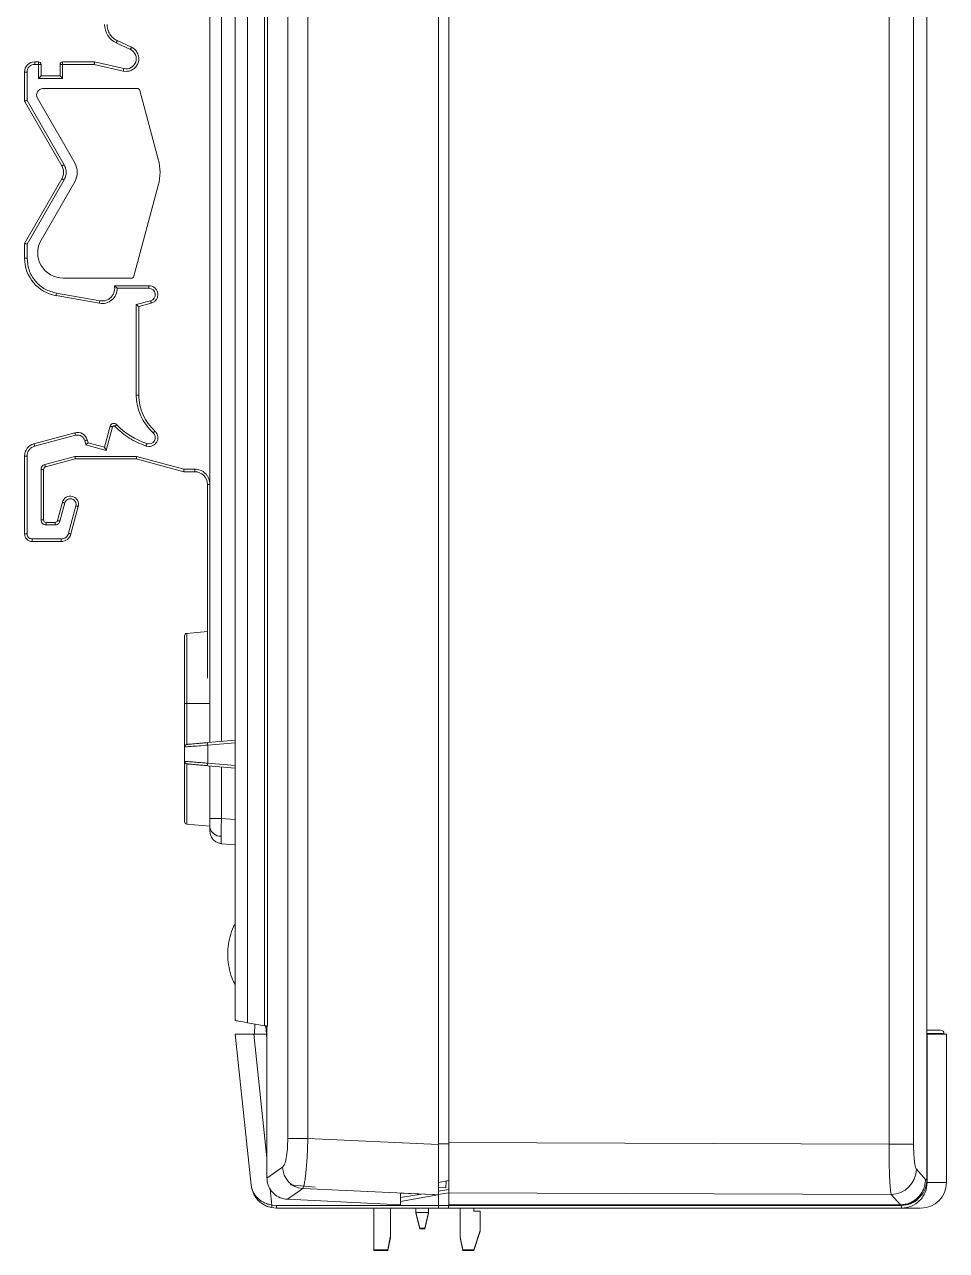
# Model space of a CAD drawing. Header units: millimetres. Extents: x 15 to 836, y 5 to 589.
# Drawn here: x 161.2 to 233.8, y 258 to 354.6 of the extents above; entities that cross this region are included whole.
import ezdxf

# ---------------------------------------------------------------- set-up
doc = ezdxf.new("R2010")
doc.units = ezdxf.units.MM

msp = doc.modelspace()

# ---------------------------------------------------------------- linework, layer by layer
at = {"color": 7, "linetype": 'Continuous', "lineweight": 15}
for p, q in [((232.234, 263.635), (232.234, 413.135)), ((181.91, 266.86), (181.91, 409.91)), ((183.486, 266.86), (183.486, 409.91)), ((193.778, 410.383), (193.778, 266.387)), ((194.578, 410.23), (194.578, 266.541)), ((229.255, 410.349), (229.255, 266.421)), ((231.185, 410.349), (231.185, 266.421)), ((178.726, 275.983), (178.726, 400.787)), ((180.078, 401.026), (180.078, 275.745)), ((180.312, 401.067), (180.312, 275.703)), ((177.778, 400.62), (177.778, 276.15)), ((175.778, 376.079), (175.778, 298.06)), ((176.691, 376.13), (176.691, 298.14)), ((168.402, 353.154), (169.516, 352.635)), ((169.601, 352.816), (168.486, 353.336)), ((162.278, 351.663), (161.978, 351.663)), ((161.978, 351.663), (161.978, 351.463)), ((162.278, 351.463), (162.278, 351.663)), ((164.178, 351.663), (164.178, 351.463)), ((166.691, 351.663), (164.178, 351.663)), ((168.998, 351.13), (166.691, 351.663)), ((161.178, 350.863), (161.178, 348.563)), ((161.178, 350.863), (161.378, 350.863)), ((161.378, 348.616), (161.378, 350.863)), ((161.978, 351.463), (162.278, 351.463)), ((162.278, 351.463), (162.278, 350.363)), ((162.478, 351.463), (162.278, 351.463)), ((162.478, 350.563), (162.478, 351.463)), ((163.978, 350.563), (162.478, 350.563)), ((163.978, 351.463), (163.978, 350.563)), ((164.178, 351.463), (163.978, 351.463)), ((164.178, 350.363), (164.178, 351.463)), ((164.178, 351.463), (166.668, 351.463)), ((166.668, 351.463), (168.953, 350.935)), ((168.953, 350.935), (169.178, 350.91)), ((162.278, 350.363), (164.178, 350.363)), ((170.067, 349.563), (162.621, 349.563)), ((164.296, 343.563), (161.378, 348.616)), ((162.188, 348.813), (165.133, 343.713)), ((171.712, 343.998), (170.26, 349.415)), ((161.178, 348.563), (164.122, 343.463)), ((164.122, 342.463), (161.178, 337.363)), ((161.378, 337.309), (164.296, 342.363)), ((165.133, 342.213), (162.486, 337.628)), ((169.796, 334.776), (171.712, 341.928)), ((161.178, 337.363), (161.178, 336.202)), ((161.378, 336.202), (161.378, 337.309)), ((161.178, 336.202), (161.378, 336.202)), ((164.218, 334.628), (169.602, 334.628)), ((163.657, 333.248), (167.07, 332.646)), ((167.104, 332.843), (163.692, 333.445)), ((170.978, 334.028), (168.258, 334.028)), ((168.478, 333.828), (170.978, 333.828)), ((170.978, 333.828), (170.978, 334.028)), ((167.278, 332.828), (167.104, 332.843)), ((171.107, 332.845), (169.978, 332.542)), ((169.978, 332.542), (169.978, 325.419)), ((170.178, 332.389), (171.159, 332.652)), ((170.178, 325.419), (170.178, 332.389)), ((169.978, 325.419), (170.178, 325.419)), ((167.922, 322.963), (167.478, 321.305)), ((167.619, 321.06), (168.115, 322.911)), ((165.137, 322.446), (161.919, 321.584)), ((161.971, 321.391), (165.189, 322.253)), ((165.924, 321.829), (166.015, 321.49)), ((166.178, 321.653), (166.117, 321.88)), ((167.478, 321.305), (166.178, 321.653)), ((161.178, 320.618), (161.178, 314.485)), ((161.178, 320.618), (161.378, 320.618)), ((161.378, 314.485), (161.378, 320.618)), ((166.015, 321.49), (167.619, 321.06)), ((170.756, 321.401), (170.978, 321.365)), ((165.147, 320.585), (162.774, 319.949)), ((162.826, 319.756), (165.173, 320.385)), ((170.004, 320.585), (165.147, 320.585)), ((165.173, 320.385), (169.978, 320.385)), ((169.978, 320.385), (173.71, 319.385)), ((173.736, 319.585), (170.004, 320.585)), ((162.478, 319.563), (162.478, 315.585)), ((162.678, 319.563), (162.478, 319.563)), ((162.678, 315.585), (162.678, 319.563)), ((173.71, 319.385), (174.578, 319.385)), ((174.578, 319.585), (173.736, 319.585)), ((174.578, 319.385), (174.578, 319.585)), ((175.578, 318.385), (175.578, 303.114)), ((175.578, 318.385), (175.778, 318.385)), ((164.16, 316.973), (163.774, 315.533)), ((163.967, 315.482), (164.353, 316.922)), ((165.222, 316.689), (164.644, 314.53)), ((164.837, 314.478), (165.415, 316.637)), ((162.678, 315.585), (162.478, 315.585)), ((163.581, 315.385), (162.878, 315.385)), ((162.878, 315.385), (162.878, 315.185)), ((162.878, 315.185), (163.581, 315.185)), ((163.581, 315.385), (163.581, 315.185)), ((161.178, 314.485), (161.378, 314.485)), ((164.064, 314.085), (161.778, 314.085)), ((161.778, 313.885), (161.778, 314.085)), ((161.778, 313.885), (164.064, 313.885)), ((164.064, 313.885), (164.064, 314.085)), ((175.578, 306.793), (173.961, 306.651)), ((173.778, 301.135), (173.961, 301.135)), ((173.778, 297.702), (173.778, 301.135)), ((173.961, 297.901), (173.961, 301.135)), ((173.961, 301.135), (175.778, 301.135)), ((173.778, 297.702), (173.778, 296.568)), ((175.604, 298.045), (177.778, 298.235)), ((175.604, 296.425), (175.604, 297.846)), ((173.84, 296.563), (173.778, 296.568)), ((177.778, 296.035), (175.604, 296.225)), ((175.778, 296.21), (175.778, 292.073)), ((176.691, 296.13), (176.691, 292.073)), ((173.961, 291.619), (175.778, 291.46)), ((176.691, 292.073), (175.778, 292.073)), ((176.691, 290.08), (176.582, 290.096)), ((177.778, 289.985), (176.691, 290.08)), ((180.078, 275.745), (178.726, 275.983)), ((179.278, 275.085), (179.32, 275.878)), ((180.179, 275.727), (180.235, 275.085)), ((180.27, 263.748), (180.27, 275.711)), ((179.03, 263.176), (177.778, 275.085)), ((177.778, 275.085), (179.247, 275.085)), ((179.247, 275.085), (180.235, 275.085)), ((180.235, 275.085), (180.27, 274.687)), ((232.257, 275.085), (232.234, 275.085)), ((232.257, 275.085), (232.257, 263.385)), ((233.778, 275.085), (232.257, 275.085)), ((233.578, 275.085), (233.578, 275.135)), ((233.778, 263.385), (233.778, 275.085)), ((181.91, 266.86), (183.486, 266.86)), ((193.778, 266.387), (183.486, 266.86)), ((229.255, 266.421), (194.578, 266.541)), ((194.578, 266.541), (194.578, 262.575)), ((193.778, 262.429), (193.778, 266.387)), ((231.185, 266.421), (229.255, 266.421)), ((180.27, 263.748), (181.504, 264.601)), ((231.413, 264.437), (232.123, 263.635)), ((232.234, 263.635), (232.123, 263.635)), ((232.225, 263.443), (232.234, 263.635)), ((181.874, 262.075), (183.084, 262.918)), ((182.104, 263.208), (184.078, 263.035)), ((193.332, 262.447), (183.084, 262.918)), ((194.578, 263.544), (193.778, 263.384)), ((194.352, 262.985), (193.778, 262.992)), ((193.778, 262.711), (194.578, 262.844)), ((194.379, 263.504), (194.352, 262.985)), ((190.778, 261.635), (181.874, 262.075)), ((190.778, 262.553), (190.778, 261.635)), ((193.332, 262.447), (190.778, 262.553)), ((190.778, 262.212), (192.417, 262.485)), ((193.733, 262.431), (190.778, 261.895)), ((194.578, 262.584), (193.778, 262.439)), ((193.778, 262.429), (193.778, 261.585)), ((194.578, 262.575), (229.428, 262.454)), ((194.578, 261.635), (194.578, 262.575)), ((229.428, 262.454), (230.148, 261.635)), ((181.019, 261.385), (180.628, 261.424)), ((181.013, 261.585), (180.662, 261.62)), ((193.778, 261.585), (181.013, 261.585)), ((193.781, 261.385), (181.019, 261.385)), ((188.689, 258.093), (188.689, 261.385)), ((189.985, 261.385), (189.985, 259.109)), ((192.004, 261.045), (192.004, 261.385)), ((192.995, 261.045), (192.004, 261.045)), ((192.004, 261.045), (192.304, 259.795)), ((192.004, 260.994), (192.004, 261.045)), ((192.016, 260.994), (192.004, 260.994)), ((192.004, 260.994), (192.304, 259.744)), ((192.695, 259.795), (192.995, 261.045)), ((192.695, 259.744), (192.995, 260.994)), ((192.995, 260.994), (192.983, 260.994)), ((192.995, 261.385), (192.995, 261.045)), ((192.995, 261.045), (192.995, 260.994)), ((194.578, 261.585), (193.778, 261.585)), ((194.575, 261.385), (193.781, 261.385)), ((230.244, 261.385), (194.575, 261.385)), ((230.121, 261.635), (194.578, 261.635)), ((194.578, 261.585), (194.578, 261.635)), ((230.249, 261.585), (194.578, 261.585)), ((195.484, 259.109), (195.484, 261.385)), ((196.563, 261.385), (196.563, 261.141)), ((196.563, 261.141), (197.071, 261.141)), ((197.071, 261.141), (197.071, 259.617)), ((230.148, 261.635), (230.121, 261.635)), ((230.218, 261.635), (230.121, 261.635)), ((192.304, 259.795), (192.695, 259.795)), ((189.985, 259.109), (189.782, 258.093)), ((189.782, 258.093), (189.982, 259.093)), ((189.985, 259.059), (189.782, 258.043)), ((189.782, 258.043), (189.982, 259.043)), ((189.985, 259.109), (189.985, 259.059)), ((192.304, 259.744), (192.695, 259.744)), ((195.687, 258.093), (195.484, 259.109)), ((195.484, 259.059), (195.484, 259.109)), ((195.687, 258.043), (195.484, 259.059)), ((197.071, 259.617), (196.563, 258.093)), ((197.071, 259.567), (196.563, 258.043)), ((197.071, 259.617), (197.071, 259.567)), ((189.782, 258.093), (188.689, 258.093)), ((188.689, 258.043), (188.689, 258.093)), ((189.782, 258.043), (188.689, 258.043)), ((189.782, 258.093), (189.782, 258.093)), ((189.782, 258.043), (189.782, 258.043)), ((196.563, 258.093), (195.687, 258.093)), ((196.563, 258.043), (195.687, 258.043))]:
    msp.add_line(p, q, dxfattribs=at)
at = {"color": 8, "linetype": 'Continuous', "lineweight": 15}
for p, q in [((173.961, 301.135), (173.961, 306.651)), ((177.778, 298.036), (175.604, 297.846)), ((173.961, 291.619), (173.961, 296.369)), ((175.604, 296.425), (177.778, 296.234)), ((177.778, 291.977), (176.691, 292.073)), ((180.27, 265.349), (179.247, 275.085)), ((232.234, 275.135), (233.578, 275.135)), ((193.778, 266.436), (194.578, 266.436)), ((180.662, 261.62), (180.53, 262.874)), ((233.778, 263.385), (232.257, 263.385))]:
    msp.add_line(p, q, dxfattribs=at)
at = {"color": 7, "linetype": 'Continuous', "lineweight": 15, "flags": 128}
for points in [[(168.402, 353.154), (168.403, 353.158), (168.408, 353.168), (168.416, 353.185), (168.427, 353.207), (168.439, 353.235), (168.454, 353.266), (168.47, 353.3), (168.486, 353.336)], [(169.516, 352.635), (169.518, 352.638), (169.523, 352.649), (169.53, 352.665), (169.541, 352.688), (169.554, 352.715), (169.568, 352.747), (169.584, 352.781), (169.601, 352.816)], [(166.691, 351.663), (166.691, 351.66), (166.69, 351.651), (166.688, 351.636), (166.686, 351.616), (166.683, 351.591), (166.68, 351.563), (166.676, 351.531), (166.672, 351.498), (166.668, 351.463)], [(162.478, 350.563), (162.475, 350.56), (162.466, 350.551), (162.451, 350.536), (162.431, 350.516), (162.407, 350.491), (162.378, 350.463), (162.346, 350.431), (162.313, 350.398), (162.278, 350.363)], [(163.978, 350.563), (163.981, 350.56), (163.99, 350.551), (164.005, 350.536), (164.025, 350.516), (164.049, 350.491), (164.078, 350.463), (164.11, 350.431), (164.143, 350.398), (164.178, 350.363)], [(168.998, 351.13), (168.997, 351.126), (168.995, 351.115), (168.99, 351.097), (168.985, 351.073), (168.978, 351.044), (168.97, 351.01), (168.962, 350.973), (168.953, 350.935)], [(161.178, 348.563), (161.182, 348.564), (161.193, 348.567), (161.212, 348.572), (161.237, 348.579), (161.267, 348.587), (161.301, 348.596), (161.339, 348.606), (161.378, 348.616)], [(164.122, 343.463), (164.126, 343.465), (164.136, 343.47), (164.152, 343.48), (164.173, 343.492), (164.199, 343.507), (164.229, 343.525), (164.262, 343.543), (164.296, 343.563)], [(164.122, 342.463), (164.126, 342.461), (164.136, 342.455), (164.152, 342.446), (164.173, 342.434), (164.199, 342.418), (164.229, 342.401), (164.262, 342.382), (164.296, 342.363)], [(161.178, 337.363), (161.181, 337.362), (161.19, 337.36), (161.205, 337.356), (161.225, 337.35), (161.249, 337.344), (161.278, 337.336), (161.31, 337.328), (161.343, 337.319), (161.378, 337.309)], [(163.657, 333.248), (163.658, 333.252), (163.66, 333.263), (163.663, 333.281), (163.667, 333.306), (163.672, 333.336), (163.678, 333.37), (163.685, 333.407), (163.692, 333.445)], [(167.07, 332.646), (167.07, 332.65), (167.072, 332.661), (167.075, 332.679), (167.08, 332.704), (167.085, 332.734), (167.091, 332.768), (167.098, 332.805), (167.104, 332.843)], [(169.978, 332.542), (169.982, 332.539), (169.993, 332.531), (170.012, 332.517), (170.037, 332.497), (170.067, 332.474), (170.101, 332.448), (170.139, 332.419), (170.178, 332.389)], [(171.107, 332.845), (171.108, 332.841), (171.111, 332.83), (171.116, 332.812), (171.123, 332.788), (171.13, 332.759), (171.139, 332.726), (171.149, 332.69), (171.159, 332.652)], [(167.922, 322.963), (167.926, 322.962), (167.937, 322.959), (167.955, 322.954), (167.979, 322.948), (168.008, 322.94), (168.042, 322.931), (168.078, 322.921), (168.115, 322.911)], [(168.427, 323.094), (168.424, 323.092), (168.416, 323.084), (168.403, 323.071), (168.385, 323.054), (168.363, 323.032), (168.339, 323.008), (168.312, 322.982), (168.284, 322.955)], [(171.311, 322.438), (171.314, 322.441), (171.321, 322.449), (171.334, 322.463), (171.35, 322.481), (171.371, 322.504), (171.394, 322.53), (171.419, 322.558), (171.445, 322.587)], [(161.919, 321.584), (161.92, 321.58), (161.923, 321.569), (161.928, 321.551), (161.934, 321.527), (161.942, 321.498), (161.951, 321.464), (161.961, 321.428), (161.971, 321.391)], [(165.137, 322.446), (165.138, 322.442), (165.141, 322.431), (165.146, 322.413), (165.152, 322.389), (165.16, 322.36), (165.169, 322.327), (165.179, 322.29), (165.189, 322.253)], [(166.117, 321.88), (166.113, 321.879), (166.102, 321.876), (166.085, 321.872), (166.061, 321.865), (166.031, 321.857), (165.998, 321.848), (165.962, 321.839), (165.924, 321.829)], [(166.178, 321.653), (166.176, 321.651), (166.168, 321.643), (166.156, 321.631), (166.14, 321.615), (166.12, 321.595), (166.096, 321.571), (166.071, 321.546), (166.043, 321.518), (166.015, 321.49)], [(170.819, 321.591), (170.818, 321.587), (170.814, 321.577), (170.808, 321.559), (170.8, 321.535), (170.791, 321.507), (170.78, 321.474), (170.768, 321.438), (170.756, 321.401)], [(167.478, 321.305), (167.48, 321.301), (167.487, 321.29), (167.497, 321.272), (167.511, 321.247), (167.529, 321.217), (167.549, 321.182), (167.571, 321.144), (167.595, 321.102), (167.619, 321.06)], [(162.826, 319.756), (162.825, 319.76), (162.822, 319.771), (162.818, 319.789), (162.811, 319.813), (162.803, 319.842), (162.794, 319.875), (162.785, 319.912), (162.774, 319.949)], [(165.173, 320.385), (165.173, 320.388), (165.172, 320.397), (165.17, 320.412), (165.167, 320.432), (165.164, 320.457), (165.16, 320.485), (165.156, 320.517), (165.152, 320.55), (165.147, 320.585)], [(169.978, 320.385), (169.978, 320.388), (169.98, 320.397), (169.982, 320.412), (169.984, 320.432), (169.987, 320.457), (169.991, 320.485), (169.995, 320.517), (170, 320.55), (170.004, 320.585)], [(173.71, 319.385), (173.71, 319.388), (173.712, 319.397), (173.714, 319.412), (173.716, 319.432), (173.719, 319.457), (173.723, 319.485), (173.727, 319.517), (173.732, 319.55), (173.736, 319.585)], [(164.16, 316.973), (164.163, 316.972), (164.174, 316.969), (164.192, 316.965), (164.216, 316.958), (164.245, 316.95), (164.279, 316.941), (164.315, 316.932), (164.353, 316.922)], [(165.415, 316.637), (165.412, 316.638), (165.401, 316.641), (165.383, 316.646), (165.359, 316.652), (165.329, 316.66), (165.296, 316.669), (165.26, 316.679), (165.222, 316.689)], [(163.774, 315.533), (163.777, 315.532), (163.788, 315.529), (163.806, 315.525), (163.83, 315.518), (163.86, 315.51), (163.893, 315.501), (163.929, 315.492), (163.967, 315.482)], [(164.837, 314.478), (164.833, 314.479), (164.822, 314.482), (164.804, 314.487), (164.78, 314.493), (164.751, 314.501), (164.718, 314.51), (164.681, 314.52), (164.644, 314.53)], [(177.778, 276.15), (177.796, 276.147), (177.849, 276.138), (177.936, 276.122), (178.053, 276.102), (178.196, 276.076), (178.359, 276.048), (178.538, 276.016), (178.726, 275.983)], [(180.312, 275.703), (180.299, 275.706), (180.278, 275.709), (180.249, 275.714), (180.213, 275.721), (180.172, 275.728), (180.126, 275.736), (180.078, 275.745)]]:
    msp.add_lwpolyline(points, dxfattribs=at)
at = {"color": 7, "linetype": 'Continuous', "lineweight": 15}
for centre, radius, start, end in [((169.078, 354.604), 1.6, 180, 245), ((169.178, 351.91), 0.8, 257, 65), ((161.978, 350.863), 0.8, 90, 180), ((162.278, 351.463), 0.2, 0, 90), ((164.178, 351.463), 0.2, 90, 180), ((162.621, 349.063), 0.5, 90, 210), ((170.067, 349.363), 0.2, 15, 90), ((167.848, 342.963), 4, 345, 15), ((163.256, 342.963), 1, 330, 30), ((163.834, 342.963), 1.5, 330, 30), ((164.218, 336.628), 2, 150, 270), ((164.178, 336.202), 3, 180, 260), ((169.602, 334.828), 0.2, 270, 345), ((167.278, 333.828), 1.2, 260, 0), ((170.978, 333.328), 0.5, 285, 90), ((173.978, 325.419), 4, 180, 228.18969), ((168.212, 322.885), 0.3, 44.23443, 165), ((172.726, 327.28), 6, 224.23443, 251.46961), ((162.178, 320.618), 1, 105, 180), ((165.344, 321.673), 0.8, 15, 105), ((170.978, 322.065), 0.5, 251.46961, 48.18969), ((162.878, 319.563), 0.2, 105, 180), ((174.578, 318.385), 1, 0, 90), ((164.787, 316.805), 0.65, 345, 165), ((162.878, 315.585), 0.2, 180, 270), ((163.581, 315.585), 0.2, 270, 345), ((161.778, 314.485), 0.6, 180, 270), ((164.064, 314.685), 0.8, 270, 345), ((173.978, 306.452), 0.2, 95, 180), ((173.978, 297.702), 0.2, 95, 180), ((176.18, 297.945), 0.585, 170.19747, 189.80253), ((173.978, 296.568), 0.2, 180, 265), ((176.18, 296.325), 0.585, 170.19735, 189.80265), ((173.978, 291.818), 0.2, 180, 265), ((176.616, 291.516), 0.851, 190.01518, 272.66613), ((176.778, 291.076), 1, 180, 218.08501), ((233.328, 275.135), 0.25, 0, 90), ((183.231, 264.639), 1.727, 181.24154, 265.13566), ((229.391, 264.476), 2.022, 271.07086, 358.8904), ((231.778, 263.385), 2, 270, 0), ((182.554, 261.193), 1.939, 167.2841, 173.16805), ((182.927, 261.535), 1.915, 178.50445, 184.49449), ((228.334, 261.535), 1.916, 355.50734, 1.49451)]:
    msp.add_arc(centre, radius, start, end, dxfattribs=at)
for centre, major_axis, ratio, start_param, end_param in [((178.157, 267.115), (114.179, -5.264), 0.034995, 4.847304, 4.851247), ((193.781, 261.585), (0, 0.2), 0.013091, 1.570796, 3.141593), ((194.575, 261.585), (0, 0.2), 0.013091, 3.141593, 4.712389)]:
    msp.add_ellipse(centre, major_axis=major_axis, ratio=ratio, start_param=start_param, end_param=end_param, dxfattribs=at)
for points, knots in [([(168.486, 353.336), (168.373, 353.4), (168.142, 353.531), (167.883, 353.843), (167.71, 354.21), (167.688, 354.475), (167.678, 354.604)], [0, 0, 0, 0, 0.244905, 0.5, 0.755096, 1, 1, 1, 1]), ([(169.178, 350.91), (169.287, 350.92), (169.513, 350.942), (169.817, 351.115), (170.045, 351.374), (170.172, 351.689), (170.19, 352.028), (170.093, 352.36), (169.89, 352.645), (169.695, 352.76), (169.601, 352.816)], [0, 0, 0, 0, 0.121357, 0.25, 0.378643, 0.5, 0.621357, 0.75, 0.878643, 1, 1, 1, 1]), ([(161.378, 350.863), (161.386, 350.938), (161.398, 351.055), (161.473, 351.195), (161.551, 351.29), (161.646, 351.368), (161.786, 351.442), (161.903, 351.455), (161.978, 351.463)], [0, 0, 0, 0, 0.239443, 0.369436, 0.5, 0.629994, 0.760556, 1, 1, 1, 1]), ([(164.296, 342.363), (164.342, 342.457), (164.433, 342.647), (164.468, 342.963), (164.434, 343.279), (164.342, 343.468), (164.296, 343.563)], [0, 0, 0, 0, 0.249892, 0.499993, 0.749892, 1, 1, 1, 1]), ([(163.692, 333.445), (163.386, 333.53), (162.755, 333.707), (161.991, 334.367), (161.473, 335.235), (161.409, 335.887), (161.378, 336.202)], [0, 0, 0, 0, 0.242227, 0.5, 0.757773, 1, 1, 1, 1]), ([(168.258, 334.028), (168.268, 333.955), (168.289, 333.808), (168.256, 333.587), (168.181, 333.377), (168.059, 333.191), (167.9, 333.034), (167.71, 332.918), (167.5, 332.842), (167.352, 332.833), (167.278, 332.828)], [0, 0, 0, 0, 0.124923, 0.249996, 0.374843, 0.499996, 0.624843, 0.749997, 0.874923, 1, 1, 1, 1]), ([(168.478, 333.828), (168.477, 333.829), (168.475, 333.831), (168.459, 333.846), (168.435, 333.87), (168.396, 333.908), (168.336, 333.962), (168.286, 334.004), (168.258, 334.028)], [0, 0, 0, 0, 0.110381, 0.227964, 0.357051, 0.500916, 0.720699, 1, 1, 1, 1]), ([(171.159, 332.652), (171.235, 332.681), (171.393, 332.741), (171.573, 332.931), (171.675, 333.168), (171.686, 333.421), (171.61, 333.663), (171.45, 333.865), (171.227, 334.003), (171.059, 334.02), (170.978, 334.028)], [0, 0, 0, 0, 0.120861, 0.25, 0.379138, 0.5, 0.620861, 0.75, 0.879138, 1, 1, 1, 1]), ([(171.445, 322.587), (171.259, 322.774), (170.883, 323.153), (170.486, 323.858), (170.226, 324.623), (170.194, 325.156), (170.178, 325.419)], [0, 0, 0, 0, 0.2472161, 0.5, 0.7527839, 1, 1, 1, 1]), ([(168.115, 322.911), (168.119, 322.921), (168.127, 322.942), (168.15, 322.966), (168.179, 322.982), (168.201, 322.984), (168.212, 322.985)], [0, 0, 0, 0, 0.248456, 0.499837, 0.748482, 1, 1, 1, 1]), ([(168.212, 322.985), (168.226, 322.984), (168.253, 322.981), (168.273, 322.964), (168.284, 322.955)], [0, 0, 0, 0, 0.500003, 1, 1, 1, 1]), ([(168.284, 322.955), (168.649, 322.622), (169.38, 321.957), (170.297, 321.587), (170.756, 321.401)], [0, 0, 0, 0, 0.4999999, 1, 1, 1, 1]), ([(170.978, 321.365), (171.048, 321.371), (171.189, 321.382), (171.381, 321.481), (171.538, 321.625), (171.641, 321.812), (171.689, 322.02), (171.668, 322.232), (171.591, 322.433), (171.493, 322.536), (171.445, 322.587)], [0, 0, 0, 0, 0.124913, 0.249992, 0.374826, 0.499992, 0.624826, 0.749992, 0.874913, 1, 1, 1, 1]), ([(165.189, 322.253), (165.264, 322.265), (165.38, 322.283), (165.534, 322.247), (165.646, 322.197), (165.746, 322.124), (165.854, 322.009), (165.897, 321.899), (165.924, 321.829)], [0, 0, 0, 0, 0.239443, 0.369437, 0.5, 0.629993, 0.760556, 1, 1, 1, 1]), ([(161.378, 320.618), (161.386, 320.703), (161.402, 320.877), (161.533, 321.113), (161.726, 321.3), (161.891, 321.361), (161.971, 321.391)], [0, 0, 0, 0, 0.243186, 0.5, 0.756814, 1, 1, 1, 1]), ([(162.774, 319.949), (162.733, 319.934), (162.651, 319.904), (162.556, 319.81), (162.489, 319.695), (162.482, 319.607), (162.478, 319.563)], [0, 0, 0, 0, 0.249182, 0.499914, 0.749186, 1, 1, 1, 1]), ([(175.778, 318.385), (175.762, 318.536), (175.737, 318.769), (175.588, 319.049), (175.433, 319.239), (175.242, 319.395), (174.962, 319.544), (174.729, 319.569), (174.578, 319.585)], [0, 0, 0, 0, 0.239444, 0.369579, 0.5, 0.630136, 0.760557, 1, 1, 1, 1]), ([(164.353, 316.922), (164.373, 316.975), (164.405, 317.057), (164.486, 317.143), (164.561, 317.197), (164.645, 317.235), (164.76, 317.261), (164.907, 317.25), (165.039, 317.186), (165.126, 317.107), (165.18, 317.032), (165.218, 316.948), (165.245, 316.832), (165.231, 316.745), (165.222, 316.689)], [0, 0, 0, 0, 0.119721, 0.184671, 0.25, 0.31495, 0.380279, 0.500001, 0.619722, 0.684671, 0.75, 0.814949, 0.880278, 1, 1, 1, 1]), ([(162.478, 315.585), (162.483, 315.535), (162.492, 315.457), (162.541, 315.364), (162.593, 315.301), (162.657, 315.249), (162.75, 315.199), (162.828, 315.19), (162.878, 315.185)], [0, 0, 0, 0, 0.239444, 0.368221, 0.499999, 0.628775, 0.760556, 1, 1, 1, 1]), ([(163.581, 315.185), (163.624, 315.189), (163.712, 315.197), (163.827, 315.263), (163.922, 315.357), (163.952, 315.44), (163.967, 315.482)], [0, 0, 0, 0, 0.249178, 0.49991, 0.749187, 1, 1, 1, 1]), ([(161.778, 314.085), (161.728, 314.09), (161.65, 314.099), (161.557, 314.148), (161.494, 314.2), (161.442, 314.264), (161.392, 314.357), (161.383, 314.435), (161.378, 314.485)], [0, 0, 0, 0, 0.239444, 0.368222, 0.499999, 0.628775, 0.760556, 1, 1, 1, 1]), ([(164.644, 314.53), (164.621, 314.468), (164.576, 314.344), (164.434, 314.2), (164.259, 314.103), (164.128, 314.091), (164.064, 314.085)], [0, 0, 0, 0, 0.2492956, 0.5001461, 0.7568863, 1, 1, 1, 1]), ([(173.778, 301.135), (173.778, 301.2), (173.778, 301.33), (173.778, 301.524), (173.778, 301.718), (173.778, 301.911), (173.778, 302.208), (173.778, 302.607), (173.778, 303.102), (173.778, 303.585), (173.778, 304.21), (173.778, 304.921), (173.778, 305.499), (173.778, 305.864), (173.778, 306.084), (173.778, 306.253), (173.778, 306.357), (173.778, 306.415), (173.778, 306.446), (173.778, 306.45), (173.778, 306.452)], [0, 0, 0, 0, 0.023334, 0.046626, 0.069908, 0.09321, 0.116565, 0.178297, 0.240092, 0.304398, 0.368768, 0.500006, 0.631244, 0.69555, 0.759919, 0.821651, 0.883446, 0.922308, 0.96111, 1, 1, 1, 1]), ([(175.604, 297.846), (175.357, 297.826), (175.115, 297.807), (174.672, 297.772), (174.47, 297.756), (174.136, 297.73), (174.004, 297.72), (173.824, 297.705), (173.778, 297.702), (173.778, 297.702)], [0, 0, 0, 0, 0.25, 0.25, 0.5, 0.5, 0.75, 0.75, 1, 1, 1, 1]), ([(173.892, 297.882), (173.876, 297.873), (173.843, 297.853), (173.801, 297.792), (173.808, 297.74), (173.812, 297.705)], [0, 0, 0, 0, 0.246598, 0.498419, 1, 1, 1, 1]), ([(173.961, 297.901), (173.961, 297.901), (173.963, 297.901), (173.977, 297.903), (174, 297.905), (174.032, 297.907), (174.096, 297.913), (174.216, 297.923), (174.425, 297.942), (174.683, 297.964), (174.944, 297.987), (175.183, 298.008), (175.39, 298.026), (175.532, 298.039), (175.604, 298.045)], [0, 0, 0, 0, 0.048389, 0.096421, 0.144348, 0.19242, 0.240888, 0.370033, 0.499458, 0.628781, 0.758389, 0.839058, 0.91921, 1, 1, 1, 1]), ([(173.778, 291.818), (173.778, 291.819), (173.778, 291.821), (173.778, 291.837), (173.778, 291.863), (173.778, 291.899), (173.778, 291.945), (173.778, 292.001), (173.778, 292.068), (173.778, 292.174), (173.778, 292.334), (173.778, 292.572), (173.778, 292.853), (173.778, 293.174), (173.778, 293.532), (173.778, 293.92), (173.778, 294.334), (173.778, 294.763), (173.778, 295.201), (173.778, 295.646), (173.778, 296.102), (173.778, 296.412), (173.778, 296.568)], [0, 0, 0, 0, 0.030368, 0.060562, 0.090641, 0.120665, 0.150693, 0.180786, 0.211001, 0.241399, 0.305438, 0.369545, 0.434754, 0.500029, 0.565238, 0.630513, 0.694553, 0.75866, 0.81922, 0.879312, 0.939414, 1, 1, 1, 1]), ([(173.812, 296.566), (173.808, 296.531), (173.801, 296.478), (173.843, 296.417), (173.876, 296.397), (173.892, 296.388)], [0, 0, 0, 0, 0.501583, 0.753403, 1, 1, 1, 1]), ([(175.604, 296.225), (175.561, 296.229), (175.475, 296.237), (175.349, 296.248), (175.225, 296.258), (175.104, 296.269), (174.919, 296.285), (174.683, 296.306), (174.426, 296.328), (174.216, 296.347), (174.083, 296.358), (174.007, 296.365), (173.968, 296.368), (173.963, 296.369), (173.961, 296.369)], [0, 0, 0, 0, 0.048571, 0.096778, 0.144869, 0.193094, 0.241698, 0.371112, 0.50063, 0.629861, 0.7592, 0.839632, 0.91951, 1, 1, 1, 1]), ([(176.691, 292.073), (176.689, 292.027), (176.685, 291.936), (176.68, 291.801), (176.675, 291.669), (176.671, 291.539), (176.667, 291.414), (176.664, 291.292), (176.661, 291.174), (176.659, 291.061), (176.657, 290.954), (176.656, 290.852), (176.655, 290.755), (176.655, 290.696), (176.655, 290.666)], [0, 0, 0, 0, 0.087521, 0.174277, 0.260269, 0.345499, 0.429966, 0.513673, 0.59662, 0.678809, 0.76024, 0.840915, 0.920834, 1, 1, 1, 1]), ([(175.841, 290.726), (175.882, 290.64), (175.964, 290.465), (176.173, 290.267), (176.418, 290.131), (176.597, 290.104), (176.683, 290.091)], [0, 0, 0, 0, 0.254843, 0.513102, 0.764393, 1, 1, 1, 1]), ([(176.655, 290.666), (176.655, 290.635), (176.655, 290.572), (176.656, 290.486), (176.658, 290.406), (176.66, 290.334), (176.662, 290.269), (176.665, 290.213), (176.669, 290.166), (176.674, 290.129), (176.679, 290.102), (176.685, 290.084), (176.689, 290.081), (176.691, 290.08)], [0, 0, 0, 0, 0.0864, 0.173698, 0.261894, 0.350991, 0.44099, 0.531892, 0.623699, 0.716412, 0.810032, 0.904561, 1, 1, 1, 1]), ([(177.778, 283.816), (177.726, 283.721), (177.543, 283.392), (177.344, 282.771), (177.189, 281.974), (177.162, 281.153), (177.263, 280.334), (177.462, 279.586), (177.681, 279.143), (177.778, 278.948)], [0, 0, 0, 0, 0.064005, 0.22287, 0.383193, 0.544715, 0.707352, 0.871186, 1, 1, 1, 1]), ([(232.234, 275.385), (232.425, 275.385), (232.967, 275.385), (233.308, 275.385), (233.277, 275.385), (233.266, 275.385)], [0, 0, 0, 0, 0.2668166, 0.7554861, 1, 1, 1, 1]), ([(181.504, 264.601), (181.557, 264.662), (181.662, 264.782), (181.796, 265.305), (181.891, 266.02), (181.904, 266.58), (181.91, 266.86)], [0, 0, 0, 0, 0.250106, 0.500026, 0.749872, 1, 1, 1, 1]), ([(183.084, 262.918), (183.108, 262.964), (183.152, 263.05), (183.22, 263.34), (183.282, 263.722), (183.342, 264.221), (183.393, 264.803), (183.451, 265.668), (183.472, 266.386), (183.486, 266.86)], [0, 0, 0, 0, 0.1332308, 0.2502154, 0.3791928, 0.5003326, 0.6283493, 0.7544083, 1, 1, 1, 1]), ([(229.428, 262.454), (229.419, 262.486), (229.402, 262.545), (229.379, 262.704), (229.354, 262.935), (229.328, 263.276), (229.302, 263.782), (229.28, 264.371), (229.26, 265.24), (229.257, 265.953), (229.255, 266.421)], [0, 0, 0, 0, 0.097097, 0.18055, 0.25035, 0.381029, 0.500461, 0.630759, 0.757592, 1, 1, 1, 1]), ([(231.185, 266.421), (231.189, 266.179), (231.196, 265.694), (231.248, 265.069), (231.323, 264.604), (231.383, 264.493), (231.413, 264.437)], [0, 0, 0, 0, 0.250125, 0.5, 0.749954, 1, 1, 1, 1]), ([(181.874, 262.075), (181.683, 262.103), (181.302, 262.159), (180.808, 262.476), (180.45, 262.924), (180.289, 263.375), (180.275, 263.655), (180.27, 263.748)], [0, 0, 0, 0, 0.224848, 0.449849, 0.671321, 0.890238, 1, 1, 1, 1]), ([(232.123, 263.635), (232.111, 263.474), (232.088, 263.173), (231.903, 262.683), (231.615, 262.273), (231.239, 261.965), (230.781, 261.712), (230.399, 261.666), (230.148, 261.635)], [0, 0, 0, 0, 0.155337, 0.290654, 0.50041, 0.631156, 0.758173, 1, 1, 1, 1]), ([(180.662, 261.62), (180.547, 261.644), (180.308, 261.693), (179.88, 261.877), (179.457, 262.2), (179.133, 262.665), (179.064, 263.006), (179.03, 263.176)], [0, 0, 0, 0, 0.121537, 0.251138, 0.500843, 0.750757, 1, 1, 1, 1]), ([(180.628, 261.424), (180.516, 261.452), (180.281, 261.511), (179.865, 261.725), (179.454, 262.09), (179.137, 262.609), (179.066, 262.987), (179.03, 263.176)], [0, 0, 0, 0, 0.1201216, 0.2507266, 0.5001356, 0.7498696, 1, 1, 1, 1]), ([(230.218, 261.635), (230.446, 261.657), (230.902, 261.702), (231.509, 262.051), (231.966, 262.565), (232.174, 263.066), (232.214, 263.365), (232.225, 263.443)], [0, 0, 0, 0, 0.231051, 0.462134, 0.692322, 0.920702, 1, 1, 1, 1]), ([(232.257, 263.385), (232.229, 263.13), (232.187, 262.74), (231.933, 262.275), (231.597, 261.865), (231.032, 261.474), (230.507, 261.415), (230.244, 261.385)], [0, 0, 0, 0, 0.2427359, 0.3697804, 0.5003017, 0.7496086, 1, 1, 1, 1]), ([(231.717, 261.385), (231.728, 261.385), (231.761, 261.385), (231.315, 261.385), (230.601, 261.385), (230.244, 261.385)], [0, 0, 0, 0, 0.2000797, 0.5999543, 1, 1, 1, 1])]:
    msp.add_open_spline(points, degree=3, knots=knots, dxfattribs=at)
at = {"color": 8, "linetype": 'Continuous', "lineweight": 15}
for points, knots in [([(175.604, 296.425), (175.458, 296.436), (175.182, 296.458), (174.726, 296.493), (174.256, 296.531), (173.905, 296.558), (173.856, 296.562), (173.84, 296.563)], [0, 0, 0, 0, 0.16914, 0.320301, 0.56782, 0.857275, 1, 1, 1, 1]), ([(231.538, 262.124), (231.535, 262.119), (231.402, 261.92), (230.944, 261.677), (230.481, 261.616), (230.249, 261.585)], [0, 0, 0, 0, 0.01129, 0.50475, 1, 1, 1, 1])]:
    msp.add_open_spline(points, degree=3, knots=knots, dxfattribs=at)
at = {"color": 7, "linetype": 'Continuous', "lineweight": 15}
for points in [[(175.778, 291.368), (175.778, 291.552), (175.778, 291.811), (175.778, 292.073)], [(175.778, 291.076), (175.778, 291.076), (175.778, 291.183), (175.778, 291.368)]]:
    msp.add_open_spline(points, degree=3, dxfattribs=at)

doc.saveas('drawing.dxf')
